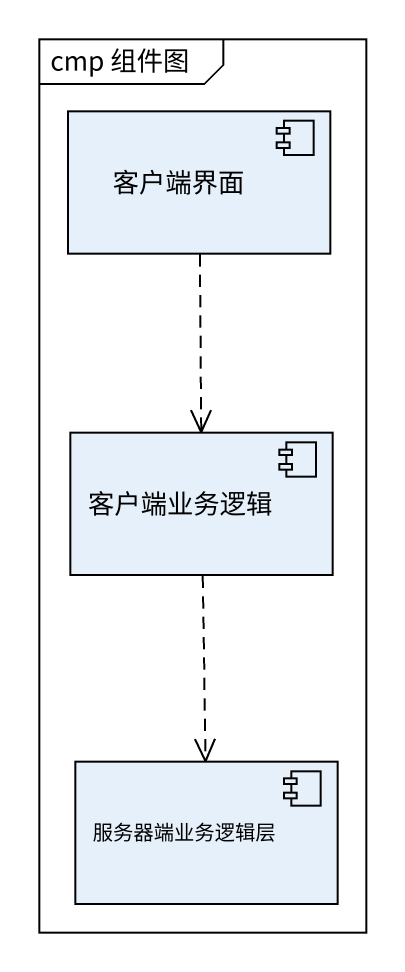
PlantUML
@startuml
mainframe cmp 组件图
component 客户端界面
component 客户端业务逻辑
component 服务器端业务逻辑层
客户端界面 ..> 客户端业务逻辑
客户端业务逻辑 ..> 服务器端业务逻辑层
@enduml
